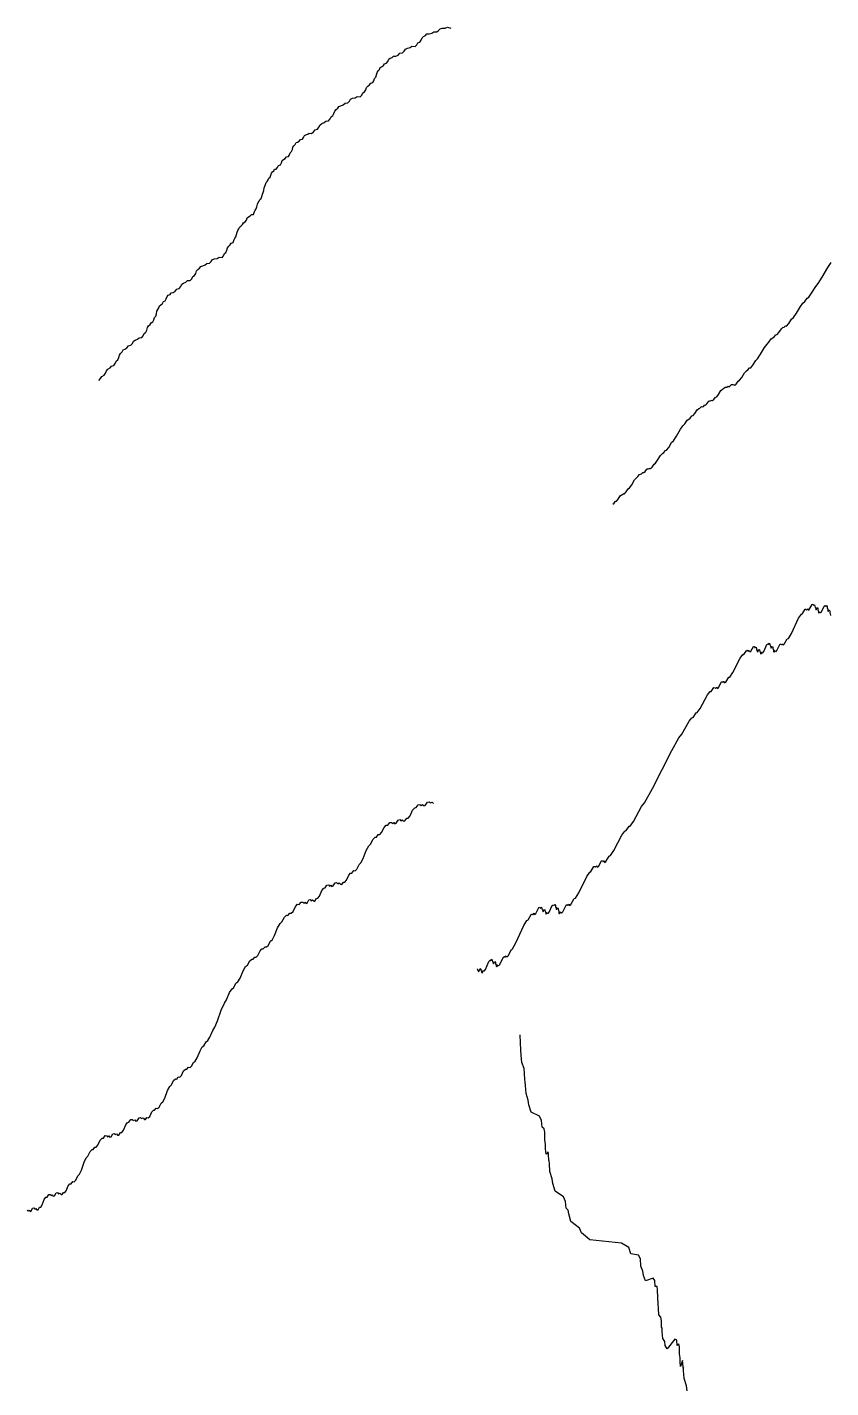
# Model space of a CAD drawing. Header units: metres. Extents: x 0 to 1, y 0 to 1.
# Drawn here: x 0.2094 to 0.3395, y 0.2748 to 0.4949 of the extents above; entities that cross this region are included whole.
import ezdxf

# ---------------------------------------------------------------- set-up
doc = ezdxf.new("R2010")
doc.units = ezdxf.units.M

msp = doc.modelspace()

# ---------------------------------------------------------------- linework, layer by layer
at = {"layer": '2', "color": 0}
for p, q in [((0.273175, 0.492775), (0.273321, 0.493141)), ((0.273321, 0.493141), (0.27355, 0.493348)), ((0.27355, 0.493348), (0.273865, 0.493507)), ((0.273865, 0.493507), (0.274093, 0.493767)), ((0.274093, 0.493767), (0.274449, 0.493807)), ((0.274449, 0.493807), (0.274883, 0.493916)), ((0.274883, 0.493916), (0.275198, 0.494139)), ((0.275198, 0.494139), (0.275689, 0.494123)), ((0.275689, 0.494123), (0.276004, 0.494328)), ((0.276004, 0.494328), (0.276232, 0.494621)), ((0.276232, 0.494621), (0.276589, 0.494714)), ((0.276589, 0.494714), (0.27708, 0.494716)), ((0.27708, 0.494716), (0.277436, 0.494862)), ((0.277436, 0.494862), (0.277992, 0.494724)), ((0.270144, 0.490725), (0.270422, 0.490989)), ((0.270422, 0.490989), (0.270624, 0.491325)), ((0.270624, 0.491325), (0.270939, 0.491485)), ((0.270939, 0.491485), (0.271373, 0.491578)), ((0.271373, 0.491578), (0.271687, 0.49179)), ((0.271687, 0.49179), (0.272179, 0.491757)), ((0.272179, 0.491757), (0.272457, 0.492004)), ((0.272457, 0.492004), (0.272659, 0.492328)), ((0.272659, 0.492328), (0.272973, 0.492469)), ((0.272973, 0.492469), (0.273175, 0.492775)), ((0.266778, 0.488459), (0.267056, 0.488666)), ((0.267056, 0.488666), (0.267257, 0.48896)), ((0.267257, 0.48896), (0.267572, 0.489055)), ((0.267572, 0.489055), (0.267774, 0.489332)), ((0.267774, 0.489332), (0.26792, 0.489677)), ((0.26792, 0.489677), (0.268149, 0.48985)), ((0.268149, 0.48985), (0.268463, 0.489963)), ((0.268463, 0.489963), (0.268692, 0.490189)), ((0.268692, 0.490189), (0.269048, 0.490177)), ((0.269048, 0.490177), (0.269432, 0.490367)), ((0.269432, 0.490367), (0.26971, 0.49065)), ((0.26971, 0.49065), (0.270144, 0.490725)), ((0.265501, 0.486205), (0.26563, 0.486575)), ((0.26563, 0.486575), (0.265832, 0.486787)), ((0.265832, 0.486787), (0.265961, 0.487139)), ((0.265961, 0.487139), (0.266055, 0.487538)), ((0.266055, 0.487538), (0.266201, 0.487797)), ((0.266201, 0.487797), (0.266403, 0.488026)), ((0.266403, 0.488026), (0.266549, 0.488338)), ((0.266549, 0.488338), (0.266778, 0.488459)), ((0.263562, 0.483884), (0.26374, 0.48423)), ((0.26374, 0.48423), (0.264019, 0.484403)), ((0.264019, 0.484403), (0.264197, 0.48473)), ((0.264197, 0.48473), (0.264326, 0.485112)), ((0.264326, 0.485112), (0.264528, 0.485342)), ((0.264528, 0.485342), (0.264806, 0.485534)), ((0.264806, 0.485534), (0.265008, 0.485818)), ((0.265008, 0.485818), (0.265323, 0.485895)), ((0.265323, 0.485895), (0.265501, 0.486205)), ((0.259669, 0.481748), (0.259871, 0.482043)), ((0.259871, 0.482043), (0.260186, 0.482139)), ((0.260186, 0.482139), (0.260569, 0.482315)), ((0.260569, 0.482315), (0.260847, 0.482588)), ((0.260847, 0.482588), (0.261281, 0.482648)), ((0.261281, 0.482648), (0.26156, 0.482902)), ((0.26156, 0.482902), (0.261761, 0.483231)), ((0.261761, 0.483231), (0.262076, 0.483379)), ((0.262076, 0.483379), (0.26251, 0.483457)), ((0.26251, 0.483457), (0.262825, 0.483659)), ((0.262825, 0.483659), (0.263316, 0.483608)), ((0.263316, 0.483608), (0.263562, 0.483884)), ((0.258179, 0.479735), (0.258425, 0.480026)), ((0.258425, 0.480026), (0.258604, 0.480382)), ((0.258604, 0.480382), (0.258882, 0.480572)), ((0.258882, 0.480572), (0.25906, 0.480909)), ((0.25906, 0.480909), (0.259189, 0.481298)), ((0.259189, 0.481298), (0.259391, 0.48154)), ((0.259391, 0.48154), (0.259669, 0.481748)), ((0.254829, 0.477539), (0.255057, 0.477732)), ((0.255057, 0.477732), (0.255413, 0.477669)), ((0.255413, 0.477669), (0.255752, 0.477918)), ((0.255752, 0.477918), (0.255998, 0.478244)), ((0.255998, 0.478244), (0.256382, 0.478387)), ((0.256382, 0.478387), (0.256627, 0.478694)), ((0.256627, 0.478694), (0.256806, 0.479062)), ((0.256806, 0.479062), (0.257084, 0.47927)), ((0.257084, 0.47927), (0.257467, 0.479431)), ((0.257467, 0.479431), (0.257745, 0.479692)), ((0.257745, 0.479692), (0.258179, 0.479735)), ((0.252326, 0.475076), (0.25242, 0.475462)), ((0.25242, 0.475462), (0.252566, 0.4757)), ((0.252566, 0.4757), (0.252768, 0.4759)), ((0.252768, 0.4759), (0.252914, 0.476191)), ((0.252914, 0.476191), (0.253143, 0.476278)), ((0.253143, 0.476278), (0.253421, 0.476445)), ((0.253421, 0.476445), (0.253623, 0.476711)), ((0.253623, 0.476711), (0.253938, 0.47676)), ((0.253938, 0.47676), (0.254139, 0.477007)), ((0.254139, 0.477007), (0.254286, 0.477331)), ((0.254286, 0.477331), (0.254514, 0.477472)), ((0.254514, 0.477472), (0.254829, 0.477539)), ((0.250562, 0.472923), (0.250691, 0.473286)), ((0.250691, 0.473286), (0.250893, 0.473488)), ((0.250893, 0.473488), (0.251171, 0.473639)), ((0.251171, 0.473639), (0.251373, 0.473893)), ((0.251373, 0.473893), (0.251688, 0.473925)), ((0.251688, 0.473925), (0.251866, 0.47421)), ((0.251866, 0.47421), (0.251995, 0.474561)), ((0.251995, 0.474561), (0.252197, 0.474744)), ((0.252197, 0.474744), (0.252326, 0.475076)), ((0.248865, 0.470912), (0.248959, 0.471277)), ((0.248959, 0.471277), (0.249105, 0.471481)), ((0.249105, 0.471481), (0.249307, 0.471635)), ((0.249307, 0.471635), (0.249453, 0.471892)), ((0.249453, 0.471892), (0.249682, 0.471928)), ((0.249682, 0.471928), (0.249927, 0.472169)), ((0.249927, 0.472169), (0.250106, 0.472489)), ((0.250106, 0.472489), (0.250384, 0.472622)), ((0.250384, 0.472622), (0.250562, 0.472923)), ((0.247703, 0.468477), (0.247763, 0.468889)), ((0.247763, 0.468889), (0.247857, 0.469167)), ((0.247857, 0.469167), (0.247987, 0.469424)), ((0.247987, 0.469424), (0.24808, 0.469755)), ((0.24808, 0.469755), (0.248227, 0.469906)), ((0.248227, 0.469906), (0.248405, 0.47015)), ((0.248405, 0.47015), (0.248534, 0.470472)), ((0.248534, 0.470472), (0.248736, 0.470609)), ((0.248736, 0.470609), (0.248865, 0.470912)), ((0.246785, 0.46649), (0.246963, 0.466718)), ((0.246963, 0.466718), (0.247092, 0.467029)), ((0.247092, 0.467029), (0.247294, 0.467148)), ((0.247294, 0.467148), (0.247408, 0.467483)), ((0.247408, 0.467483), (0.247491, 0.46787)), ((0.247491, 0.46787), (0.247621, 0.468109)), ((0.247621, 0.468109), (0.247703, 0.468477)), ((0.245492, 0.464335), (0.245694, 0.464579)), ((0.245694, 0.464579), (0.246009, 0.464593)), ((0.246009, 0.464593), (0.246166, 0.464903)), ((0.246166, 0.464903), (0.24628, 0.465272)), ((0.24628, 0.465272), (0.246459, 0.465483)), ((0.246459, 0.465483), (0.246573, 0.465833)), ((0.246573, 0.465833), (0.246656, 0.466232)), ((0.246656, 0.466232), (0.246785, 0.46649)), ((0.243493, 0.462002), (0.243671, 0.462246)), ((0.243671, 0.462246), (0.243801, 0.462569)), ((0.243801, 0.462569), (0.244002, 0.462706)), ((0.244002, 0.462706), (0.244248, 0.462934)), ((0.244248, 0.462934), (0.244426, 0.463244)), ((0.244426, 0.463244), (0.244705, 0.463362)), ((0.244705, 0.463362), (0.244883, 0.463653)), ((0.244883, 0.463653), (0.245012, 0.464009)), ((0.245012, 0.464009), (0.245214, 0.464199)), ((0.245214, 0.464199), (0.245492, 0.464335)), ((0.242439, 0.459934), (0.242717, 0.460035)), ((0.242717, 0.460035), (0.242874, 0.460359)), ((0.242874, 0.460359), (0.242988, 0.460738)), ((0.242988, 0.460738), (0.243167, 0.460965)), ((0.243167, 0.460965), (0.243281, 0.461326)), ((0.243281, 0.461326), (0.243364, 0.461733)), ((0.243364, 0.461733), (0.243493, 0.462002)), ((0.240944, 0.457599), (0.241161, 0.457894)), ((0.241161, 0.457894), (0.241319, 0.458253)), ((0.241319, 0.458253), (0.241565, 0.458447)), ((0.241565, 0.458447), (0.241722, 0.458787)), ((0.241722, 0.458787), (0.241836, 0.459178)), ((0.241836, 0.459178), (0.242015, 0.459424)), ((0.242015, 0.459424), (0.24226, 0.459636)), ((0.24226, 0.459636), (0.242439, 0.459934)), ((0.236817, 0.455433), (0.237019, 0.455669)), ((0.237019, 0.455669), (0.237297, 0.455867)), ((0.237297, 0.455867), (0.237499, 0.456155)), ((0.237499, 0.456155), (0.237813, 0.45624)), ((0.237813, 0.45624), (0.238197, 0.456403)), ((0.238197, 0.456403), (0.238475, 0.456665)), ((0.238475, 0.456665), (0.238909, 0.456711)), ((0.238909, 0.456711), (0.239187, 0.456955)), ((0.239187, 0.456955), (0.239389, 0.457277)), ((0.239389, 0.457277), (0.239704, 0.457414)), ((0.239704, 0.457414), (0.240138, 0.457477)), ((0.240138, 0.457477), (0.240453, 0.457667)), ((0.240453, 0.457667), (0.240944, 0.457599)), ((0.33809, 0.454449), (0.338992, 0.456022)), ((0.338992, 0.456022), (0.33955, 0.456819)), ((0.234433, 0.45328), (0.234711, 0.453479)), ((0.234711, 0.453479), (0.235095, 0.453627)), ((0.235095, 0.453627), (0.235373, 0.453878)), ((0.235373, 0.453878), (0.235807, 0.453906)), ((0.235807, 0.453906), (0.236053, 0.454188)), ((0.236053, 0.454188), (0.236231, 0.454538)), ((0.236231, 0.454538), (0.236509, 0.454718)), ((0.236509, 0.454718), (0.236688, 0.455049)), ((0.236688, 0.455049), (0.236817, 0.455433)), ((0.337033, 0.452925), (0.337438, 0.453409)), ((0.337438, 0.453409), (0.33809, 0.454449)), ((0.231915, 0.450931), (0.232045, 0.451295)), ((0.232045, 0.451295), (0.232246, 0.451496)), ((0.232246, 0.451496), (0.232524, 0.451648)), ((0.232524, 0.451648), (0.232726, 0.451903)), ((0.232726, 0.451903), (0.233041, 0.451936)), ((0.233041, 0.451936), (0.23338, 0.452174)), ((0.23338, 0.452174), (0.233626, 0.452491)), ((0.233626, 0.452491), (0.234009, 0.452621)), ((0.234009, 0.452621), (0.234255, 0.452919)), ((0.234255, 0.452919), (0.234433, 0.45328)), ((0.335658, 0.451032), (0.335908, 0.451185)), ((0.335908, 0.451185), (0.336381, 0.451859)), ((0.336381, 0.451859), (0.337033, 0.452925)), ((0.230396, 0.448923), (0.230526, 0.4492)), ((0.230526, 0.4492), (0.230704, 0.449455)), ((0.230704, 0.449455), (0.230833, 0.449785)), ((0.230833, 0.449785), (0.231035, 0.449934)), ((0.231035, 0.449934), (0.231281, 0.450176)), ((0.231281, 0.450176), (0.231459, 0.450496)), ((0.231459, 0.450496), (0.231737, 0.45063)), ((0.231737, 0.45063), (0.231915, 0.450931)), ((0.333903, 0.448615), (0.334556, 0.449709)), ((0.334556, 0.449709), (0.33496, 0.45021)), ((0.33496, 0.45021), (0.335253, 0.450498)), ((0.335253, 0.450498), (0.335658, 0.451032)), ((0.229047, 0.446537), (0.229293, 0.446763)), ((0.229293, 0.446763), (0.229471, 0.447072)), ((0.229471, 0.447072), (0.229749, 0.447189)), ((0.229749, 0.447189), (0.229907, 0.447521)), ((0.229907, 0.447521), (0.230021, 0.447907)), ((0.230021, 0.447907), (0.230199, 0.448145)), ((0.230199, 0.448145), (0.230313, 0.448512)), ((0.230313, 0.448512), (0.230396, 0.448923)), ((0.332323, 0.446511), (0.332665, 0.446934)), ((0.332665, 0.446934), (0.333138, 0.447653)), ((0.333138, 0.447653), (0.333431, 0.447922)), ((0.333431, 0.447922), (0.333903, 0.448615)), ((0.227264, 0.4444), (0.227542, 0.444641)), ((0.227542, 0.444641), (0.227977, 0.444651)), ((0.227977, 0.444651), (0.228194, 0.444958)), ((0.228194, 0.444958), (0.228351, 0.445326)), ((0.228351, 0.445326), (0.228597, 0.445534)), ((0.228597, 0.445534), (0.228755, 0.445883)), ((0.228755, 0.445883), (0.228869, 0.446281)), ((0.228869, 0.446281), (0.229047, 0.446537)), ((0.32985, 0.444455), (0.330101, 0.44462)), ((0.330101, 0.44462), (0.330313, 0.444777)), ((0.330313, 0.444777), (0.330606, 0.44513)), ((0.330606, 0.44513), (0.330787, 0.445171)), ((0.330787, 0.445171), (0.33108, 0.445498)), ((0.33108, 0.445498), (0.331485, 0.446085)), ((0.331485, 0.446085), (0.331735, 0.446272)), ((0.331735, 0.446272), (0.331917, 0.446332)), ((0.331917, 0.446332), (0.332167, 0.446552)), ((0.332167, 0.446552), (0.332323, 0.446511)), ((0.224508, 0.442093), (0.224754, 0.442336)), ((0.224754, 0.442336), (0.224932, 0.442656)), ((0.224932, 0.442656), (0.22521, 0.442791)), ((0.22521, 0.442791), (0.225549, 0.443015)), ((0.225549, 0.443015), (0.225795, 0.443323)), ((0.225795, 0.443323), (0.226179, 0.443437)), ((0.226179, 0.443437), (0.226424, 0.443726)), ((0.226424, 0.443726), (0.226603, 0.44408)), ((0.226603, 0.44408), (0.226881, 0.444268)), ((0.226881, 0.444268), (0.227264, 0.4444)), ((0.328096, 0.44196), (0.328749, 0.443083)), ((0.328749, 0.443083), (0.329153, 0.443602)), ((0.329153, 0.443602), (0.329446, 0.443903)), ((0.329446, 0.443903), (0.32985, 0.444455)), ((0.223054, 0.44004), (0.223438, 0.440137)), ((0.223438, 0.440137), (0.223655, 0.440459)), ((0.223655, 0.440459), (0.223812, 0.440837)), ((0.223812, 0.440837), (0.224058, 0.441061)), ((0.224058, 0.441061), (0.224216, 0.441421)), ((0.224216, 0.441421), (0.22433, 0.441826)), ((0.22433, 0.441826), (0.224508, 0.442093)), ((0.326516, 0.439785), (0.326858, 0.440222)), ((0.326858, 0.440222), (0.327331, 0.440963)), ((0.327331, 0.440963), (0.327623, 0.441245)), ((0.327623, 0.441245), (0.328096, 0.44196)), ((0.220993, 0.437725), (0.221293, 0.438017)), ((0.221293, 0.438017), (0.22151, 0.438374)), ((0.22151, 0.438374), (0.221849, 0.438565)), ((0.221849, 0.438565), (0.222066, 0.438902)), ((0.222066, 0.438902), (0.222224, 0.439292)), ((0.222224, 0.439292), (0.222469, 0.439535)), ((0.222469, 0.439535), (0.222808, 0.439744)), ((0.222808, 0.439744), (0.223054, 0.44004)), ((0.324721, 0.437757), (0.325064, 0.438215)), ((0.325064, 0.438215), (0.325536, 0.438983)), ((0.325536, 0.438983), (0.325829, 0.439282)), ((0.325829, 0.439282), (0.326041, 0.439424)), ((0.326041, 0.439424), (0.326334, 0.439756)), ((0.326334, 0.439756), (0.326516, 0.439785)), ((0.3213, 0.435451), (0.321704, 0.436095)), ((0.321704, 0.436095), (0.321955, 0.436317)), ((0.321955, 0.436317), (0.322136, 0.436403)), ((0.322136, 0.436403), (0.322387, 0.436658)), ((0.322387, 0.436658), (0.322542, 0.436639)), ((0.322542, 0.436639), (0.322674, 0.43664)), ((0.322674, 0.43664), (0.322855, 0.436778)), ((0.322855, 0.436778), (0.322968, 0.436686)), ((0.322968, 0.436686), (0.323149, 0.436798)), ((0.323149, 0.436798), (0.3234, 0.437088)), ((0.3234, 0.437088), (0.323555, 0.437091)), ((0.323555, 0.437091), (0.323668, 0.437018)), ((0.323668, 0.437018), (0.323823, 0.437054)), ((0.323823, 0.437054), (0.323919, 0.436899)), ((0.323919, 0.436899), (0.324167, 0.43715)), ((0.324167, 0.43715), (0.324509, 0.437634)), ((0.324509, 0.437634), (0.324721, 0.437757)), ((0.318865, 0.433526), (0.319077, 0.433759)), ((0.319077, 0.433759), (0.319209, 0.433726)), ((0.319209, 0.433726), (0.319421, 0.433932)), ((0.319421, 0.433932), (0.319714, 0.434353)), ((0.319714, 0.434353), (0.319895, 0.434438)), ((0.319895, 0.434438), (0.320027, 0.434424)), ((0.320027, 0.434424), (0.320208, 0.434541)), ((0.320208, 0.434541), (0.32032, 0.434436)), ((0.32032, 0.434436), (0.320533, 0.434623)), ((0.320533, 0.434623), (0.320825, 0.435016)), ((0.320825, 0.435016), (0.321007, 0.435083)), ((0.321007, 0.435083), (0.3213, 0.435451)), ((0.316239, 0.431282), (0.31649, 0.431459)), ((0.31649, 0.431459), (0.316702, 0.431626)), ((0.316702, 0.431626), (0.316995, 0.431993)), ((0.316995, 0.431993), (0.317176, 0.432043)), ((0.317176, 0.432043), (0.317469, 0.432384)), ((0.317469, 0.432384), (0.317873, 0.43299)), ((0.317873, 0.43299), (0.318124, 0.433189)), ((0.318124, 0.433189), (0.318306, 0.433258)), ((0.318306, 0.433258), (0.318556, 0.43349)), ((0.318556, 0.43349), (0.318711, 0.433457)), ((0.318711, 0.433457), (0.318865, 0.433526)), ((0.314485, 0.428702), (0.315137, 0.429857)), ((0.315137, 0.429857), (0.315542, 0.430396)), ((0.315542, 0.430396), (0.315835, 0.430711)), ((0.315835, 0.430711), (0.316239, 0.431282)), ((0.313247, 0.426905), (0.313719, 0.427669)), ((0.313719, 0.427669), (0.314012, 0.427965)), ((0.314012, 0.427965), (0.314485, 0.428702)), ((0.31111, 0.424337), (0.311452, 0.424811)), ((0.311452, 0.424811), (0.311925, 0.425602)), ((0.311925, 0.425602), (0.312218, 0.425915)), ((0.312218, 0.425915), (0.31243, 0.426068)), ((0.31243, 0.426068), (0.312723, 0.426414)), ((0.312723, 0.426414), (0.312904, 0.426451)), ((0.312904, 0.426451), (0.313247, 0.426905)), ((0.308224, 0.422168), (0.308517, 0.422532)), ((0.308517, 0.422532), (0.308699, 0.422581)), ((0.308699, 0.422581), (0.308852, 0.422639)), ((0.308852, 0.422639), (0.309064, 0.422855)), ((0.309064, 0.422855), (0.309196, 0.422813)), ((0.309196, 0.422813), (0.309408, 0.423003)), ((0.309408, 0.423003), (0.309701, 0.423403)), ((0.309701, 0.423403), (0.309882, 0.423473)), ((0.309882, 0.423473), (0.310014, 0.42345)), ((0.310014, 0.42345), (0.310195, 0.423553)), ((0.310195, 0.423553), (0.310308, 0.423441)), ((0.310308, 0.423441), (0.310556, 0.423704)), ((0.310556, 0.423704), (0.310898, 0.424204)), ((0.310898, 0.424204), (0.31111, 0.424337)), ((0.306692, 0.420209), (0.306904, 0.420355)), ((0.306904, 0.420355), (0.307247, 0.42085)), ((0.307247, 0.42085), (0.307719, 0.421671)), ((0.307719, 0.421671), (0.308012, 0.422002)), ((0.308012, 0.422002), (0.308224, 0.422168)), ((0.304401, 0.417864), (0.304649, 0.418189)), ((0.304649, 0.418189), (0.304803, 0.418213)), ((0.304803, 0.418213), (0.305051, 0.418512)), ((0.305051, 0.418512), (0.305393, 0.419061)), ((0.305393, 0.419061), (0.305605, 0.419224)), ((0.305605, 0.419224), (0.305759, 0.419268)), ((0.305759, 0.419268), (0.305971, 0.419464)), ((0.305971, 0.419464), (0.306102, 0.419408)), ((0.306102, 0.419408), (0.30635, 0.419687)), ((0.30635, 0.419687), (0.306692, 0.420209)), ((0.304222, 0.417727), (0.304401, 0.417864)), ((0.334893, 0.400018), (0.335332, 0.400741)), ((0.335332, 0.400741), (0.335496, 0.40074)), ((0.335496, 0.40074), (0.335571, 0.400595)), ((0.335571, 0.400595), (0.335753, 0.400784)), ((0.335753, 0.400784), (0.335821, 0.400582)), ((0.335821, 0.400582), (0.336002, 0.400696)), ((0.336002, 0.400696), (0.336441, 0.40151)), ((0.336441, 0.40151), (0.336605, 0.401542)), ((0.336605, 0.401542), (0.336673, 0.40136)), ((0.336673, 0.40136), (0.336838, 0.401457)), ((0.336838, 0.401457), (0.336899, 0.401221)), ((0.336899, 0.401221), (0.33693, 0.400997)), ((0.33693, 0.400997), (0.337006, 0.400991)), ((0.337006, 0.400991), (0.337034, 0.400716)), ((0.337034, 0.400716), (0.337109, 0.400636)), ((0.337109, 0.400636), (0.33729, 0.400979)), ((0.33729, 0.400979), (0.337358, 0.400836)), ((0.337358, 0.400836), (0.337386, 0.400581)), ((0.337386, 0.400581), (0.337454, 0.400502)), ((0.337986, 0.400302), (0.338425, 0.401241)), ((0.338425, 0.401241), (0.338589, 0.401321)), ((0.338589, 0.401321), (0.338657, 0.401158)), ((0.338657, 0.401158), (0.338822, 0.401303)), ((0.338822, 0.401303), (0.338883, 0.401084)), ((0.338883, 0.401084), (0.338911, 0.400841)), ((0.338911, 0.400841), (0.338979, 0.40079)), ((0.338979, 0.40079), (0.339005, 0.400498)), ((0.339073, 0.400373), (0.339237, 0.400607)), ((0.339237, 0.400607), (0.339299, 0.400423)), ((0.333102, 0.396798), (0.334273, 0.399282)), ((0.334273, 0.399282), (0.334711, 0.399941)), ((0.334711, 0.399941), (0.334893, 0.400018)), ((0.337454, 0.400502), (0.33748, 0.4002)), ((0.33748, 0.4002), (0.337555, 0.400077)), ((0.337555, 0.400077), (0.337736, 0.400318)), ((0.337736, 0.400318), (0.337804, 0.400135)), ((0.337804, 0.400135), (0.337986, 0.400302)), ((0.339005, 0.400498), (0.339073, 0.400373)), ((0.339299, 0.400423), (0.339324, 0.400151)), ((0.339324, 0.400151), (0.339386, 0.400031)), ((0.339386, 0.400031), (0.339409, 0.399714)), ((0.332617, 0.395992), (0.333102, 0.396798)), ((0.325426, 0.393426), (0.325865, 0.394083)), ((0.325865, 0.394083), (0.326029, 0.394057)), ((0.326029, 0.394057), (0.326104, 0.393901)), ((0.326104, 0.393901), (0.326286, 0.394062)), ((0.326286, 0.394062), (0.326354, 0.39385)), ((0.326354, 0.39385), (0.326535, 0.393938)), ((0.326535, 0.393938), (0.326974, 0.394685)), ((0.326974, 0.394685), (0.327139, 0.394693)), ((0.327139, 0.394693), (0.327207, 0.394501)), ((0.327207, 0.394501), (0.327371, 0.394573)), ((0.327371, 0.394573), (0.327433, 0.394328)), ((0.327433, 0.394328), (0.327467, 0.394116)), ((0.327467, 0.394116), (0.32755, 0.394142)), ((0.32755, 0.394142), (0.327581, 0.39388)), ((0.327664, 0.393832), (0.327864, 0.394252)), ((0.327864, 0.394252), (0.327939, 0.394138)), ((0.327939, 0.394138), (0.32797, 0.393895)), ((0.328632, 0.393872), (0.329116, 0.394998)), ((0.329116, 0.394998), (0.329298, 0.395148)), ((0.329298, 0.395148), (0.329373, 0.395015)), ((0.329373, 0.395015), (0.329554, 0.395229)), ((0.329554, 0.395229), (0.329622, 0.395037)), ((0.329622, 0.395037), (0.329653, 0.394806)), ((0.329653, 0.394806), (0.329728, 0.394784)), ((0.329728, 0.394784), (0.329756, 0.394503)), ((0.329756, 0.394503), (0.329831, 0.394407)), ((0.329831, 0.394407), (0.330013, 0.394711)), ((0.330013, 0.394711), (0.330081, 0.394553)), ((0.330081, 0.394553), (0.330109, 0.394293)), ((0.330109, 0.394293), (0.330177, 0.394199)), ((0.330177, 0.394199), (0.330203, 0.393891)), ((0.330285, 0.393776), (0.330486, 0.394034)), ((0.330486, 0.394034), (0.330561, 0.393859)), ((0.330561, 0.393859), (0.330761, 0.394043)), ((0.330761, 0.394043), (0.331245, 0.395025)), ((0.331245, 0.395025), (0.331427, 0.395121)), ((0.331427, 0.395121), (0.331502, 0.394966)), ((0.331502, 0.394966), (0.331683, 0.395126)), ((0.331683, 0.395126), (0.331751, 0.394914)), ((0.331751, 0.394914), (0.331952, 0.395055)), ((0.331952, 0.395055), (0.332436, 0.395935)), ((0.332436, 0.395935), (0.332617, 0.395992)), ((0.323635, 0.390475), (0.324806, 0.392783)), ((0.324806, 0.392783), (0.325245, 0.393376)), ((0.325245, 0.393376), (0.325426, 0.393426)), ((0.327581, 0.39388), (0.327664, 0.393832)), ((0.32797, 0.393895), (0.328045, 0.393845)), ((0.328045, 0.393845), (0.328073, 0.393554)), ((0.328073, 0.393554), (0.328156, 0.393463)), ((0.328156, 0.393463), (0.328356, 0.393781)), ((0.328356, 0.393781), (0.328431, 0.393628)), ((0.328431, 0.393628), (0.328632, 0.393872)), ((0.330203, 0.393891), (0.330285, 0.393776)), ((0.322485, 0.388906), (0.322969, 0.389712)), ((0.322969, 0.389712), (0.323151, 0.389742)), ((0.323151, 0.389742), (0.323635, 0.390475)), ((0.319512, 0.386862), (0.319951, 0.387408)), ((0.319951, 0.387408), (0.320133, 0.387438)), ((0.320133, 0.387438), (0.320571, 0.388048)), ((0.320571, 0.388048), (0.320736, 0.388004)), ((0.320736, 0.388004), (0.320819, 0.387877)), ((0.320819, 0.387877), (0.321019, 0.388105)), ((0.321019, 0.388105), (0.321094, 0.387918)), ((0.321094, 0.387918), (0.321294, 0.388072)), ((0.321294, 0.388072), (0.321779, 0.388982)), ((0.321779, 0.388982), (0.32196, 0.38905)), ((0.32196, 0.38905), (0.322035, 0.388883)), ((0.322035, 0.388883), (0.322217, 0.389016)), ((0.322217, 0.389016), (0.322285, 0.388794)), ((0.322285, 0.388794), (0.322485, 0.388906)), ((0.318341, 0.38468), (0.319512, 0.386862)), ((0.316552, 0.382633), (0.316991, 0.383144)), ((0.316991, 0.383144), (0.317191, 0.383234)), ((0.317191, 0.383234), (0.317676, 0.383989)), ((0.317676, 0.383989), (0.317857, 0.383999)), ((0.317857, 0.383999), (0.318341, 0.38468)), ((0.315381, 0.38054), (0.316552, 0.382633)), ((0.313726, 0.377869), (0.314897, 0.379897)), ((0.314897, 0.379897), (0.315381, 0.38054)), ((0.310602, 0.371732), (0.313726, 0.377869)), ((0.309309, 0.369415), (0.310602, 0.371732)), ((0.271386, 0.367313), (0.271789, 0.368205)), ((0.271789, 0.368205), (0.272121, 0.368607)), ((0.272121, 0.368607), (0.272367, 0.368652)), ((0.272367, 0.368652), (0.272699, 0.369105)), ((0.272699, 0.369105), (0.272972, 0.369146)), ((0.272972, 0.369146), (0.273154, 0.368969)), ((0.273154, 0.368969), (0.273399, 0.369122)), ((0.273399, 0.369122), (0.273601, 0.368915)), ((0.273601, 0.368915), (0.273847, 0.368997)), ((0.273847, 0.368997), (0.274179, 0.3695)), ((0.274179, 0.3695), (0.274452, 0.369582)), ((0.274452, 0.369582), (0.274654, 0.369391)), ((0.274654, 0.369391), (0.274928, 0.369524)), ((0.274928, 0.369524), (0.275153, 0.369301)), ((0.307533, 0.366402), (0.308825, 0.368792)), ((0.308825, 0.368792), (0.309309, 0.369415)), ((0.266779, 0.364602), (0.267183, 0.365445)), ((0.267183, 0.365445), (0.267515, 0.365807)), ((0.267515, 0.365807), (0.26776, 0.365823)), ((0.26776, 0.365823), (0.268092, 0.366236)), ((0.268092, 0.366236), (0.268365, 0.366244)), ((0.268365, 0.366244), (0.268528, 0.36607)), ((0.268528, 0.36607), (0.268749, 0.366227)), ((0.268749, 0.366227), (0.268931, 0.366024)), ((0.268931, 0.366024), (0.269151, 0.366111)), ((0.269151, 0.366111), (0.269449, 0.366619)), ((0.269449, 0.366619), (0.269695, 0.366706)), ((0.269695, 0.366706), (0.269876, 0.366518)), ((0.269876, 0.366518), (0.270122, 0.366656)), ((0.270122, 0.366656), (0.270324, 0.366437)), ((0.270324, 0.366437), (0.270544, 0.366473)), ((0.270544, 0.366473), (0.270842, 0.366913)), ((0.270842, 0.366913), (0.271088, 0.366943)), ((0.271088, 0.366943), (0.271386, 0.367313)), ((0.306333, 0.364908), (0.306817, 0.365635)), ((0.306817, 0.365635), (0.306998, 0.365635)), ((0.306998, 0.365635), (0.307533, 0.366402)), ((0.264982, 0.362739), (0.265385, 0.363532)), ((0.265385, 0.363532), (0.265717, 0.363854)), ((0.265717, 0.363854), (0.265938, 0.363863)), ((0.265938, 0.363863), (0.266236, 0.364267)), ((0.266236, 0.364267), (0.266481, 0.364268)), ((0.266481, 0.364268), (0.266779, 0.364602)), ((0.304356, 0.361675), (0.305648, 0.364168)), ((0.305648, 0.364168), (0.306132, 0.36483)), ((0.306132, 0.36483), (0.306333, 0.364908)), ((0.263791, 0.360394), (0.264281, 0.361699)), ((0.264281, 0.361699), (0.264684, 0.362442)), ((0.264684, 0.362442), (0.264982, 0.362739)), ((0.303821, 0.360865), (0.304356, 0.361675)), ((0.262769, 0.35869), (0.263131, 0.359436)), ((0.263131, 0.359436), (0.263429, 0.359718)), ((0.263429, 0.359718), (0.263791, 0.360394)), ((0.300651, 0.358315), (0.301135, 0.359095)), ((0.301135, 0.359095), (0.301317, 0.359115)), ((0.301317, 0.359115), (0.3014, 0.358981)), ((0.3014, 0.358981), (0.3016, 0.359193)), ((0.3016, 0.359193), (0.301675, 0.359)), ((0.301675, 0.359), (0.301875, 0.359138)), ((0.301875, 0.359138), (0.30236, 0.360009)), ((0.30236, 0.360009), (0.302541, 0.360063)), ((0.302541, 0.360063), (0.302616, 0.35989)), ((0.302616, 0.35989), (0.302798, 0.360008)), ((0.302798, 0.360008), (0.302866, 0.35978)), ((0.302866, 0.35978), (0.303087, 0.359924)), ((0.303087, 0.359924), (0.303621, 0.360807)), ((0.303621, 0.360807), (0.303821, 0.360865)), ((0.259249, 0.356453), (0.259494, 0.356527)), ((0.259494, 0.356527), (0.259676, 0.356331)), ((0.260321, 0.356221), (0.260589, 0.356604)), ((0.260589, 0.356604), (0.26081, 0.356587)), ((0.26081, 0.356587), (0.261077, 0.3569)), ((0.261077, 0.3569), (0.261439, 0.357714)), ((0.261439, 0.357714), (0.261737, 0.358052)), ((0.261737, 0.358052), (0.261958, 0.358051)), ((0.261958, 0.358051), (0.262256, 0.35844)), ((0.262256, 0.35844), (0.262502, 0.358429)), ((0.262502, 0.358429), (0.262769, 0.35869)), ((0.298674, 0.35486), (0.299967, 0.357498)), ((0.299967, 0.357498), (0.300451, 0.358214)), ((0.300451, 0.358214), (0.300651, 0.358315)), ((0.256473, 0.353976), (0.256741, 0.354338)), ((0.256741, 0.354338), (0.257103, 0.355219)), ((0.257103, 0.355219), (0.257401, 0.355613)), ((0.257401, 0.355613), (0.257621, 0.355652)), ((0.257621, 0.355652), (0.257919, 0.356096)), ((0.257919, 0.356096), (0.258165, 0.35613)), ((0.258165, 0.35613), (0.258328, 0.355948)), ((0.258328, 0.355948), (0.258548, 0.356094)), ((0.258548, 0.356094), (0.25873, 0.355882)), ((0.25873, 0.355882), (0.25895, 0.355958)), ((0.25895, 0.355958), (0.259249, 0.356453)), ((0.259676, 0.356331), (0.259921, 0.356456)), ((0.259921, 0.356456), (0.260123, 0.356228)), ((0.260123, 0.356228), (0.260321, 0.356221)), ((0.29814, 0.353991), (0.298674, 0.35486)), ((0.252442, 0.351859), (0.252845, 0.352663)), ((0.252845, 0.352663), (0.253177, 0.352993)), ((0.253177, 0.352993), (0.253422, 0.352985)), ((0.253422, 0.352985), (0.253754, 0.353367)), ((0.253754, 0.353367), (0.254028, 0.353348)), ((0.254028, 0.353348), (0.254174, 0.35317)), ((0.254174, 0.35317), (0.254372, 0.353321)), ((0.254372, 0.353321), (0.254535, 0.353113)), ((0.254535, 0.353113), (0.254733, 0.353194)), ((0.254733, 0.353194), (0.255001, 0.353695)), ((0.255001, 0.353695), (0.255221, 0.353775)), ((0.255221, 0.353775), (0.255384, 0.353582)), ((0.255384, 0.353582), (0.255605, 0.353714)), ((0.255605, 0.353714), (0.255787, 0.35349)), ((0.255787, 0.35349), (0.255985, 0.35352)), ((0.255985, 0.35352), (0.256252, 0.353952)), ((0.256252, 0.353952), (0.256473, 0.353976)), ((0.291715, 0.351526), (0.292199, 0.352472)), ((0.292199, 0.352472), (0.292381, 0.352554)), ((0.292381, 0.352554), (0.292456, 0.352393)), ((0.292456, 0.352393), (0.292637, 0.35254)), ((0.292637, 0.35254), (0.292705, 0.352322)), ((0.292705, 0.352322), (0.292739, 0.352107)), ((0.292739, 0.352107), (0.292822, 0.352124)), ((0.292822, 0.352124), (0.292853, 0.351858)), ((0.292936, 0.351801), (0.293136, 0.352199)), ((0.293136, 0.352199), (0.293211, 0.352076)), ((0.293904, 0.351732), (0.294388, 0.352804)), ((0.294388, 0.352804), (0.29457, 0.352933)), ((0.29457, 0.352933), (0.294645, 0.352792)), ((0.294645, 0.352792), (0.294826, 0.352986)), ((0.294826, 0.352986), (0.294894, 0.352786)), ((0.294894, 0.352786), (0.294926, 0.352551)), ((0.294926, 0.352551), (0.295001, 0.352521)), ((0.295001, 0.352521), (0.295029, 0.352237)), ((0.295029, 0.352237), (0.295104, 0.352132)), ((0.295104, 0.352132), (0.295285, 0.352416)), ((0.295285, 0.352416), (0.295353, 0.352251)), ((0.295353, 0.352251), (0.295381, 0.351987)), ((0.296091, 0.3518), (0.296626, 0.352845)), ((0.296626, 0.352845), (0.296826, 0.352965)), ((0.296826, 0.352965), (0.296909, 0.352819)), ((0.296909, 0.352819), (0.297109, 0.353003)), ((0.297109, 0.353003), (0.297184, 0.3528)), ((0.297184, 0.3528), (0.297405, 0.352968)), ((0.297405, 0.352968), (0.29794, 0.35391)), ((0.29794, 0.35391), (0.29814, 0.353991)), ((0.250346, 0.349902), (0.250644, 0.35017)), ((0.250644, 0.35017), (0.251048, 0.350925)), ((0.251048, 0.350925), (0.251379, 0.351214)), ((0.251379, 0.351214), (0.2516, 0.351201)), ((0.2516, 0.351201), (0.251898, 0.351577)), ((0.251898, 0.351577), (0.252144, 0.351554)), ((0.252144, 0.351554), (0.252442, 0.351859)), ((0.289806, 0.349588), (0.29029, 0.350379)), ((0.29029, 0.350379), (0.290491, 0.350511)), ((0.290491, 0.350511), (0.290975, 0.351367)), ((0.290975, 0.351367), (0.291156, 0.351416)), ((0.291156, 0.351416), (0.291239, 0.351294)), ((0.291239, 0.351294), (0.29144, 0.351538)), ((0.29144, 0.351538), (0.291515, 0.351356)), ((0.291515, 0.351356), (0.291715, 0.351526)), ((0.292853, 0.351858), (0.292936, 0.351801)), ((0.293211, 0.352076), (0.293243, 0.35183)), ((0.293243, 0.35183), (0.293318, 0.351771)), ((0.293318, 0.351771), (0.293346, 0.351477)), ((0.293346, 0.351477), (0.293429, 0.351377)), ((0.293429, 0.351377), (0.293629, 0.351672)), ((0.293629, 0.351672), (0.293704, 0.35151)), ((0.293704, 0.35151), (0.293904, 0.351732)), ((0.295381, 0.351987), (0.295449, 0.351885)), ((0.295449, 0.351885), (0.295475, 0.351575)), ((0.295475, 0.351575), (0.295566, 0.351471)), ((0.295566, 0.351471), (0.295787, 0.351755)), ((0.295787, 0.351755), (0.29587, 0.351589)), ((0.29587, 0.351589), (0.296091, 0.3518)), ((0.249092, 0.347299), (0.249454, 0.34794)), ((0.249454, 0.34794), (0.249943, 0.349198)), ((0.249943, 0.349198), (0.250346, 0.349902)), ((0.288514, 0.346749), (0.289806, 0.349588)), ((0.247102, 0.345488), (0.2474, 0.345797)), ((0.2474, 0.345797), (0.24762, 0.345774)), ((0.24762, 0.345774), (0.247918, 0.346135)), ((0.247918, 0.346135), (0.248164, 0.3461)), ((0.248164, 0.3461), (0.248432, 0.346335)), ((0.248432, 0.346335), (0.248794, 0.347046)), ((0.248794, 0.347046), (0.249092, 0.347299)), ((0.287245, 0.344659), (0.287779, 0.345684)), ((0.287779, 0.345684), (0.287979, 0.345797)), ((0.287979, 0.345797), (0.288514, 0.346749)), ((0.24505, 0.343158), (0.245454, 0.343873)), ((0.245454, 0.343873), (0.245786, 0.344129)), ((0.245786, 0.344129), (0.245984, 0.344103)), ((0.245984, 0.344103), (0.246251, 0.34446)), ((0.246251, 0.34446), (0.246472, 0.344422)), ((0.246472, 0.344422), (0.24674, 0.344708)), ((0.24674, 0.344708), (0.247102, 0.345488)), ((0.283581, 0.34247), (0.284115, 0.343743)), ((0.284115, 0.343743), (0.284316, 0.343948)), ((0.284316, 0.343948), (0.284398, 0.343837)), ((0.284398, 0.343837), (0.284599, 0.344106)), ((0.284599, 0.344106), (0.284674, 0.343935)), ((0.284674, 0.343935), (0.284708, 0.343713)), ((0.284708, 0.343713), (0.284791, 0.343714)), ((0.284791, 0.343714), (0.284822, 0.343442)), ((0.284822, 0.343442), (0.284905, 0.343368)), ((0.284905, 0.343368), (0.285105, 0.343728)), ((0.285105, 0.343728), (0.28518, 0.34359)), ((0.28518, 0.34359), (0.285211, 0.343338)), ((0.285211, 0.343338), (0.285286, 0.343265)), ((0.285931, 0.343286), (0.286465, 0.344415)), ((0.286465, 0.344415), (0.286665, 0.344565)), ((0.286665, 0.344565), (0.286748, 0.344433)), ((0.286748, 0.344433), (0.286949, 0.344648)), ((0.286949, 0.344648), (0.287024, 0.344456)), ((0.287024, 0.344456), (0.287245, 0.344659)), ((0.24386, 0.341046), (0.244349, 0.342255)), ((0.244349, 0.342255), (0.244752, 0.342919)), ((0.244752, 0.342919), (0.24505, 0.343158)), ((0.282258, 0.342563), (0.282295, 0.342362)), ((0.282295, 0.342362), (0.282387, 0.342413)), ((0.282387, 0.342413), (0.282421, 0.342159)), ((0.282421, 0.342159), (0.282513, 0.342137)), ((0.282513, 0.342137), (0.282734, 0.342618)), ((0.282734, 0.342618), (0.282816, 0.342526)), ((0.282816, 0.342526), (0.282851, 0.342293)), ((0.282851, 0.342293), (0.282934, 0.342265)), ((0.282934, 0.342265), (0.282965, 0.341983)), ((0.282965, 0.341983), (0.283056, 0.341917)), ((0.283056, 0.341917), (0.283277, 0.342296)), ((0.283277, 0.342296), (0.28336, 0.342165)), ((0.28336, 0.342165), (0.283581, 0.34247)), ((0.285286, 0.343265), (0.285314, 0.342965)), ((0.285314, 0.342965), (0.285406, 0.342875)), ((0.285406, 0.342875), (0.285627, 0.343194)), ((0.285627, 0.343194), (0.28571, 0.343041)), ((0.28571, 0.343041), (0.285931, 0.343286)), ((0.242167, 0.338711), (0.24257, 0.339334)), ((0.24257, 0.339334), (0.242838, 0.339543)), ((0.242838, 0.339543), (0.2432, 0.340218)), ((0.2432, 0.340218), (0.243498, 0.340441)), ((0.243498, 0.340441), (0.24386, 0.341046)), ((0.240826, 0.335875), (0.241315, 0.336983)), ((0.241315, 0.336983), (0.241677, 0.337551)), ((0.241677, 0.337551), (0.242167, 0.338711)), ((0.240231, 0.334125), (0.240826, 0.335875)), ((0.23899, 0.331493), (0.23943, 0.332568)), ((0.23943, 0.332568), (0.239792, 0.333121)), ((0.239792, 0.333121), (0.240231, 0.334125)), ((0.237737, 0.329919), (0.238005, 0.330117)), ((0.238005, 0.330117), (0.238367, 0.330777)), ((0.238367, 0.330777), (0.238665, 0.330989)), ((0.238665, 0.330989), (0.23899, 0.331493)), ((0.289231, 0.330569), (0.289205, 0.331859)), ((0.289331, 0.329418), (0.289231, 0.330569)), ((0.23661, 0.327611), (0.236935, 0.328166)), ((0.236935, 0.328166), (0.237375, 0.329309)), ((0.237375, 0.329309), (0.237737, 0.329919)), ((0.289355, 0.328621), (0.289331, 0.329418)), ((0.289455, 0.327386), (0.289355, 0.328621)), ((0.234353, 0.325294), (0.234715, 0.326059)), ((0.234715, 0.326059), (0.235013, 0.326356)), ((0.235013, 0.326356), (0.235233, 0.326325)), ((0.235233, 0.326325), (0.235531, 0.326673)), ((0.235531, 0.326673), (0.235777, 0.326628)), ((0.235777, 0.326628), (0.236017, 0.326801)), ((0.236017, 0.326801), (0.236343, 0.327427)), ((0.236343, 0.327427), (0.23661, 0.327611)), ((0.289824, 0.326443), (0.289455, 0.327386)), ((0.289913, 0.325696), (0.289824, 0.326443)), ((0.232109, 0.322877), (0.232471, 0.323541)), ((0.232471, 0.323541), (0.232739, 0.32378)), ((0.232739, 0.32378), (0.233101, 0.324496)), ((0.233101, 0.324496), (0.233399, 0.324752)), ((0.233399, 0.324752), (0.233597, 0.324719)), ((0.233597, 0.324719), (0.233864, 0.325065)), ((0.233864, 0.325065), (0.234085, 0.325018)), ((0.234085, 0.325018), (0.234353, 0.325294)), ((0.289937, 0.324626), (0.289913, 0.325696)), ((0.290026, 0.324292), (0.289937, 0.324626)), ((0.290047, 0.323692), (0.290026, 0.324292)), ((0.290147, 0.32242), (0.290047, 0.323692)), ((0.231344, 0.321061), (0.231669, 0.321667)), ((0.231669, 0.321667), (0.232109, 0.322877)), ((0.290516, 0.321339), (0.290147, 0.32242)), ((0.290605, 0.320559), (0.290516, 0.321339)), ((0.229232, 0.3187), (0.229557, 0.319444)), ((0.229557, 0.319444), (0.229824, 0.319725)), ((0.229824, 0.319725), (0.230022, 0.31968)), ((0.230022, 0.31968), (0.23029, 0.320012)), ((0.23029, 0.320012), (0.230511, 0.319952)), ((0.230511, 0.319952), (0.230751, 0.320162)), ((0.230751, 0.320162), (0.231076, 0.320838)), ((0.231076, 0.320838), (0.231344, 0.321061)), ((0.290975, 0.319395), (0.290605, 0.320559)), ((0.292347, 0.318712), (0.290975, 0.319395)), ((0.224992, 0.316455), (0.225354, 0.317323)), ((0.225354, 0.317323), (0.225652, 0.317705)), ((0.225652, 0.317705), (0.225873, 0.317735)), ((0.225873, 0.317735), (0.226171, 0.318168)), ((0.226171, 0.318168), (0.226416, 0.318192)), ((0.226416, 0.318192), (0.226579, 0.318004)), ((0.226579, 0.318004), (0.2268, 0.318142)), ((0.2268, 0.318142), (0.226981, 0.317923)), ((0.226981, 0.317923), (0.227202, 0.31799)), ((0.227202, 0.31799), (0.2275, 0.318473)), ((0.2275, 0.318473), (0.227746, 0.318538)), ((0.227746, 0.318538), (0.227927, 0.318334)), ((0.227927, 0.318334), (0.228173, 0.31845)), ((0.228173, 0.31845), (0.228375, 0.318214)), ((0.228375, 0.318214), (0.228553, 0.318169)), ((0.228553, 0.318169), (0.228793, 0.318499)), ((0.228793, 0.318499), (0.228991, 0.31844)), ((0.228991, 0.31844), (0.229232, 0.3187)), ((0.292676, 0.318027), (0.292347, 0.318712)), ((0.292765, 0.316974), (0.292676, 0.318027)), ((0.293094, 0.316703), (0.292765, 0.316974)), ((0.220855, 0.314026), (0.221217, 0.314844)), ((0.221217, 0.314844), (0.221515, 0.315186)), ((0.221515, 0.315186), (0.221735, 0.315187)), ((0.221735, 0.315187), (0.222034, 0.31558)), ((0.222034, 0.31558), (0.222279, 0.315571)), ((0.222279, 0.315571), (0.222426, 0.315388)), ((0.222426, 0.315388), (0.222624, 0.315531)), ((0.222624, 0.315531), (0.222787, 0.315317)), ((0.222787, 0.315317), (0.222985, 0.31539)), ((0.222985, 0.31539), (0.223252, 0.31588)), ((0.223252, 0.31588), (0.223473, 0.315952)), ((0.223473, 0.315952), (0.223636, 0.315753)), ((0.223636, 0.315753), (0.223856, 0.315876)), ((0.223856, 0.315876), (0.224038, 0.315644)), ((0.224038, 0.315644), (0.224236, 0.315667)), ((0.224236, 0.315667), (0.224504, 0.316089)), ((0.224504, 0.316089), (0.224724, 0.316104)), ((0.224724, 0.316104), (0.224992, 0.316455)), ((0.293174, 0.316117), (0.293094, 0.316703)), ((0.293197, 0.314925), (0.293174, 0.316117)), ((0.293286, 0.31414), (0.293197, 0.314925)), ((0.219241, 0.312272), (0.219603, 0.313041)), ((0.219603, 0.313041), (0.219901, 0.313342)), ((0.219901, 0.313342), (0.220099, 0.313338)), ((0.220099, 0.313338), (0.220367, 0.313724)), ((0.220367, 0.313724), (0.220587, 0.31371)), ((0.220587, 0.31371), (0.220855, 0.314026)), ((0.293308, 0.313431), (0.293286, 0.31414)), ((0.293396, 0.312562), (0.293308, 0.313431)), ((0.293726, 0.312977), (0.293396, 0.312562)), ((0.293805, 0.312555), (0.293726, 0.312977)), ((0.293826, 0.311573), (0.293805, 0.312555)), ((0.218171, 0.31), (0.218611, 0.311275)), ((0.218611, 0.311275), (0.218973, 0.311993)), ((0.218973, 0.311993), (0.219241, 0.312272)), ((0.293906, 0.311566), (0.293826, 0.311573)), ((0.293925, 0.311043), (0.293906, 0.311566)), ((0.294024, 0.309755), (0.293925, 0.311043)), ((0.216525, 0.307769), (0.216792, 0.30814)), ((0.216792, 0.30814), (0.217013, 0.308114)), ((0.217013, 0.308114), (0.217253, 0.308359)), ((0.217253, 0.308359), (0.217578, 0.309083)), ((0.217578, 0.309083), (0.217846, 0.309347)), ((0.217846, 0.309347), (0.218171, 0.31)), ((0.294394, 0.308613), (0.294024, 0.309755)), ((0.294483, 0.307818), (0.294394, 0.308613)), ((0.21263, 0.305635), (0.212898, 0.306061)), ((0.212898, 0.306061), (0.213118, 0.30608)), ((0.213118, 0.30608), (0.213264, 0.305888)), ((0.213264, 0.305888), (0.213462, 0.306021)), ((0.213462, 0.306021), (0.213626, 0.305798)), ((0.213824, 0.30586), (0.214091, 0.306336)), ((0.214091, 0.306336), (0.214312, 0.306396)), ((0.214312, 0.306396), (0.214475, 0.306188)), ((0.214475, 0.306188), (0.214695, 0.306299)), ((0.214695, 0.306299), (0.214877, 0.306058)), ((0.214877, 0.306058), (0.215055, 0.306039)), ((0.215055, 0.306039), (0.215295, 0.306406)), ((0.215295, 0.306406), (0.215493, 0.306375)), ((0.215493, 0.306375), (0.215734, 0.306671)), ((0.215734, 0.306671), (0.216059, 0.307464)), ((0.216059, 0.307464), (0.216327, 0.307784)), ((0.216327, 0.307784), (0.216525, 0.307769)), ((0.294852, 0.306592), (0.294483, 0.307818)), ((0.296224, 0.305681), (0.294852, 0.306592)), ((0.210036, 0.303353), (0.210277, 0.303838)), ((0.210277, 0.303838), (0.210475, 0.303905)), ((0.210475, 0.303905), (0.210621, 0.303702)), ((0.210621, 0.303702), (0.210819, 0.30382)), ((0.210819, 0.30382), (0.210982, 0.303584)), ((0.21116, 0.303602), (0.2114, 0.304018)), ((0.2114, 0.304018), (0.211598, 0.304029)), ((0.211598, 0.304029), (0.211839, 0.304374)), ((0.211839, 0.304374), (0.212164, 0.305234)), ((0.212164, 0.305234), (0.212432, 0.305609)), ((0.212432, 0.305609), (0.21263, 0.305635)), ((0.213626, 0.305798), (0.213824, 0.30586)), ((0.296553, 0.304941), (0.296224, 0.305681)), ((0.296642, 0.303873), (0.296553, 0.304941)), ((0.296972, 0.303547), (0.296642, 0.303873)), ((0.209402, 0.30355), (0.209534, 0.303363)), ((0.209534, 0.303363), (0.209712, 0.303502)), ((0.209712, 0.303502), (0.209858, 0.303284)), ((0.209858, 0.303284), (0.210036, 0.303353)), ((0.210982, 0.303584), (0.21116, 0.303602)), ((0.297051, 0.302949), (0.296972, 0.303547)), ((0.297421, 0.301686), (0.297051, 0.302949)), ((0.298792, 0.300637), (0.297421, 0.301686)), ((0.299122, 0.299864), (0.298792, 0.300637)), ((0.300493, 0.298732), (0.299122, 0.299864)), ((0.305582, 0.298167), (0.300493, 0.298732)), ((0.306805, 0.297511), (0.305582, 0.298167)), ((0.307134, 0.296465), (0.306805, 0.297511)), ((0.308357, 0.296223), (0.307134, 0.296465)), ((0.308651, 0.295644), (0.308357, 0.296223)), ((0.308739, 0.294454), (0.308651, 0.295644)), ((0.309069, 0.293677), (0.308739, 0.294454)), ((0.309148, 0.292969), (0.309069, 0.293677)), ((0.309477, 0.292108), (0.309148, 0.292969)), ((0.3107, 0.292551), (0.309477, 0.292108)), ((0.310994, 0.292137), (0.3107, 0.292551)), ((0.311073, 0.291156), (0.310994, 0.292137)), ((0.311367, 0.291156), (0.311073, 0.291156)), ((0.311437, 0.290635), (0.311367, 0.291156)), ((0.311461, 0.289389), (0.311437, 0.290635)), ((0.31155, 0.288402), (0.311461, 0.289389)), ((0.311571, 0.287644), (0.31155, 0.288402)), ((0.31166, 0.286574), (0.311571, 0.287644)), ((0.31199, 0.28624), (0.31166, 0.286574)), ((0.312069, 0.285639), (0.31199, 0.28624)), ((0.31209, 0.284609), (0.312069, 0.285639)), ((0.312169, 0.284422), (0.31209, 0.284609)), ((0.312188, 0.283856), (0.312169, 0.284422)), ((0.312277, 0.282749), (0.312188, 0.283856)), ((0.312607, 0.282277), (0.312277, 0.282749)), ((0.312686, 0.281643), (0.312607, 0.282277)), ((0.314238, 0.282665), (0.313015, 0.281088)), ((0.314531, 0.282523), (0.314238, 0.282665)), ((0.314611, 0.281616), (0.314531, 0.282523)), ((0.314904, 0.281888), (0.314611, 0.281616)), ((0.314975, 0.281433), (0.314904, 0.281888)), ((0.313015, 0.281088), (0.312686, 0.281643)), ((0.314996, 0.280281), (0.314975, 0.281433)), ((0.315075, 0.279642), (0.314996, 0.280281)), ((0.315094, 0.278968), (0.315075, 0.279642)), ((0.315173, 0.278246), (0.315094, 0.278968)), ((0.315467, 0.279203), (0.315173, 0.278246)), ((0.315538, 0.278912), (0.315467, 0.279203)), ((0.315557, 0.277965), (0.315538, 0.278912)), ((0.315627, 0.278088), (0.315557, 0.277965)), ((0.315644, 0.277597), (0.315627, 0.278088)), ((0.315744, 0.276302), (0.315644, 0.277597)), ((0.316114, 0.275132), (0.315744, 0.276302)), ((0.316202, 0.27433), (0.316114, 0.275132))]:
    msp.add_line(p, q, dxfattribs=at)

doc.saveas('drawing.dxf')
